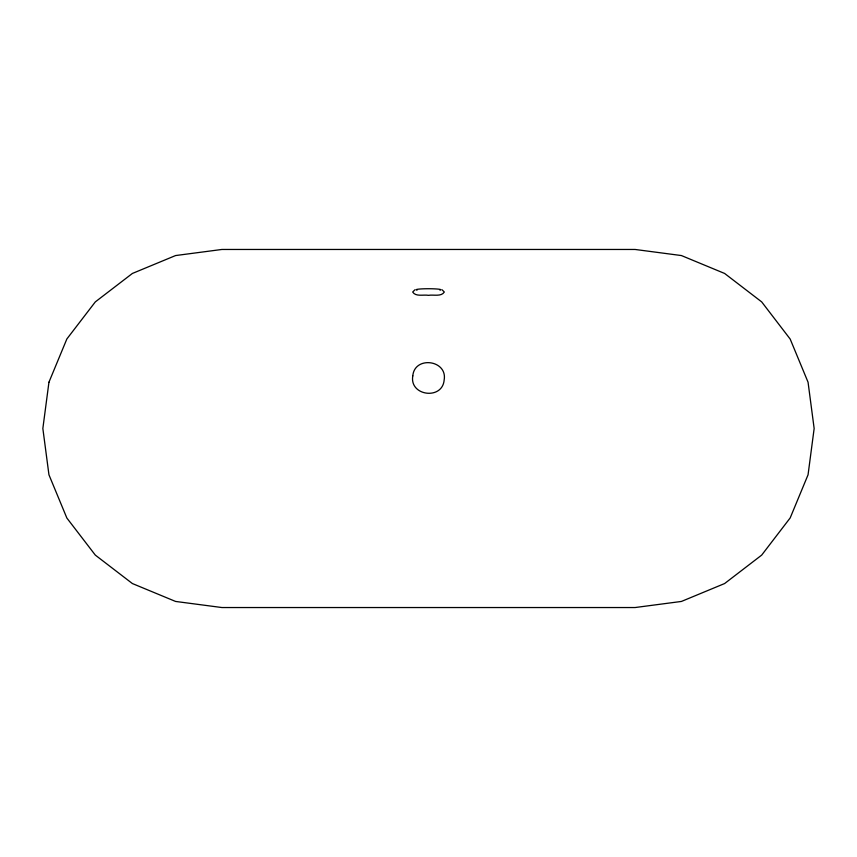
<?xml version="1.0" encoding="UTF-8"?>
<svg xmlns="http://www.w3.org/2000/svg" width="857" height="857" viewBox="0 0 857 857"><rect width="100%" height="100%" fill="white"/><g stroke="black" fill="none" stroke-linecap="round" stroke-linejoin="round"><path stroke-width="1.29" d="M414.938 289.773L412.688 292.033C415.752 296.961 423.54 294.433 428.5 295.333C433.46 294.433 441.248 296.961 444.312 292.033L442.062 289.773M417.091 290.127A12.352 1.007 0 0 1 428.5 288.734A12.352 1.007 0 0 1 439.909 290.127M412.795 375.902C409.207 395.988 442.405 400.358 444.151 380.037C447.74 359.951 414.542 355.58 412.795 375.902M48.945 382.211L42.85 428.5L48.945 474.789L66.857 518.024L95.309 555.1L132.396 583.553L175.578 601.443L221.909 607.538L635.091 607.538L681.422 601.443L724.604 583.553L761.691 555.1L790.186 517.928L808.055 474.789L814.15 428.5L808.055 382.211L790.186 339.072L761.691 301.9L724.604 273.447L681.422 255.557L635.091 249.462L221.909 249.462L175.578 255.557L132.396 273.447L95.309 301.9L66.857 338.976L48.945 382.211"/></g></svg>
